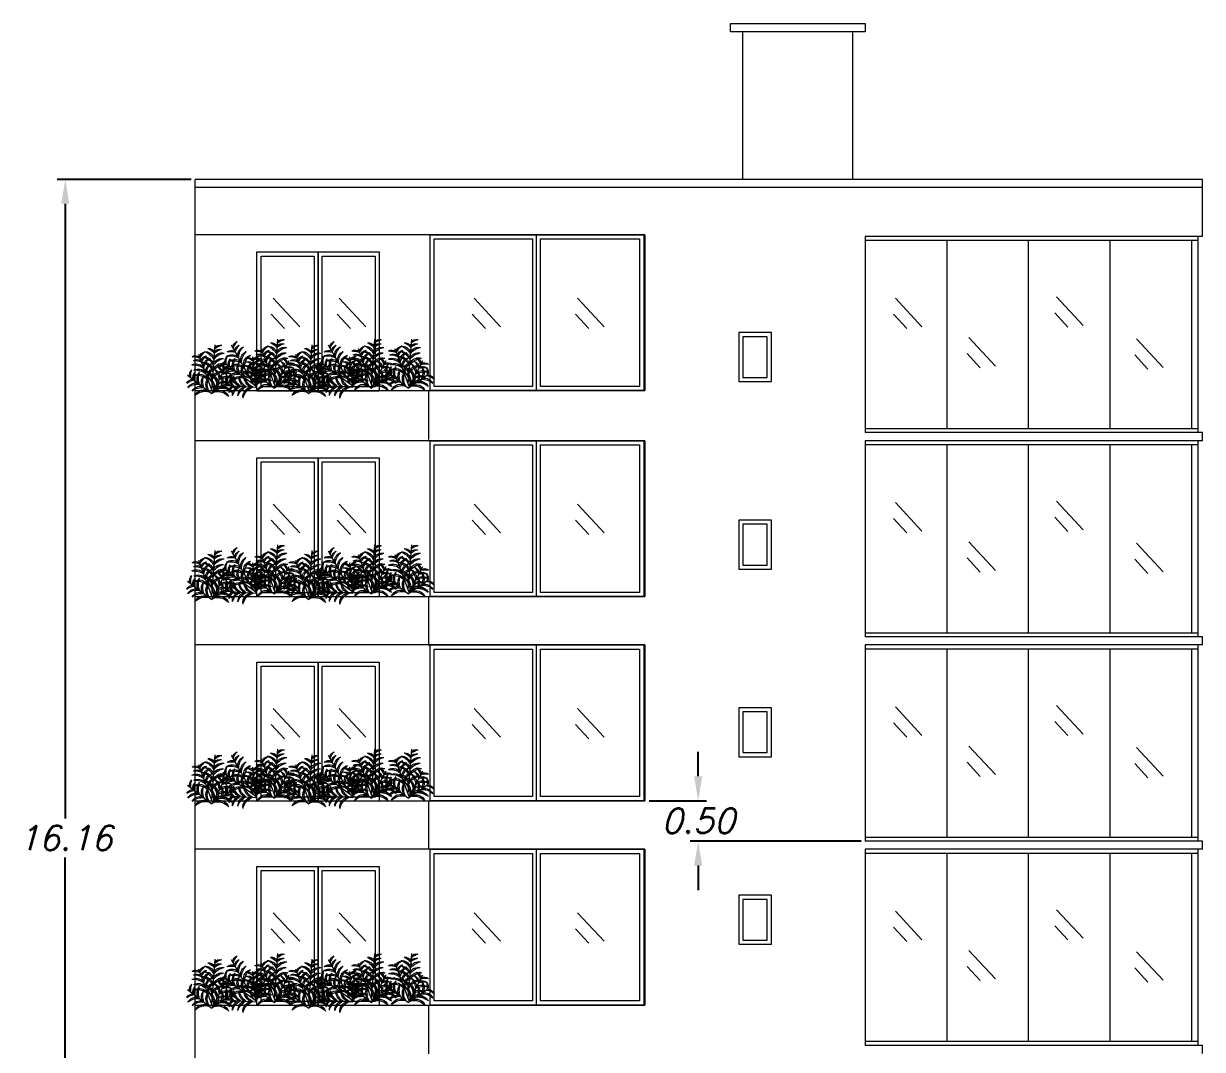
# Model space of a CAD drawing. Header units: millimetres. Extents: x 94 to 362, y 157 to 221.
# Drawn here: x 279.34 to 293.8, y 169.49 to 182.07 of the extents above; entities that cross this region are included whole.
import ezdxf

# ---------------------------------------------------------------- set-up
doc = ezdxf.new("R2010")
doc.units = ezdxf.units.MM
doc.layers.get('0').update_dxf_attribs({"lineweight": 9})
doc.layers.get('Defpoints').update_dxf_attribs({"lineweight": 9})
doc.layers.add('ARBOL', color=3, linetype='Continuous', lineweight=9)
doc.layers.add('BARDA PERIMETRAL', color=5, linetype='Continuous', lineweight=9)
doc.styles.get("Standard").update_dxf_attribs({"font": 'romans.shx', "oblique": 15})
doc.dimstyles.get("Standard").update_dxf_attribs({"dimtxt": 0.3, "dimasz": 0.3, "dimexe": 0.1, "dimexo": 0.05, "dimgap": 0.09, "dimtad": 0, "dimtih": 1, "dimtoh": 1, "dimzin": 0, "dimdsep": 46, "dimtxsty": 'Standard', "dimcen": 0.09, "dimadec": 0, "dimazin": 0, "dimtfac": 1, "dimtofl": 0, "dimtmove": 0, "dimatfit": 3, "dimfxl": 1, "dimtolj": 1, "dimtzin": 0, "dimarcsym": 0})

# ---------------------------------------------------------------- blocks, each defined once
blk = doc.blocks.new('arbusto02')
at = {"layer": 'ARBOL', "linetype": 'ByBlock'}
for p, q in [((-0.048, 0.801), (0.007, 0.065)), ((0.22, 0.644), (-0.01, 0.019)), ((-0.23, 0.444), (0, 0)), ((-0.319, 0.217), (0, 0)), ((0.397, 0.303), (0, 0))]:
    blk.add_line(p, q, dxfattribs=at)
for centre, radius, start, end in [((-0.132, 0.68), 0.115, 40.53, 103.8644), ((-0.216, 0.539), 0.26, 48.3163, 77.6194), ((-0.171, 0.507), 0.16, 29.4889, 99.6338), ((-0.248, 0.401), 0.268, 35.6112, 79.2766), ((-0.127, 0.612), 0.115, 40.53, 103.8644), ((-0.211, 0.471), 0.26, 48.3163, 77.6194), ((0.058, 0.626), 0.115, 84.6157, 147.9501), ((0.162, 0.498), 0.26, 110.8607, 140.1638), ((0.117, 0.528), 0.16, 88.8463, 158.9911), ((0.209, 0.435), 0.268, 109.2035, 152.8688), ((0.124, 0.437), 0.16, 88.8463, 158.9911), ((0.215, 0.344), 0.268, 109.2035, 152.8688), ((-0.128, 0.362), 0.268, 11.1933, 54.8587), ((-0.014, 0.427), 0.16, 5.071, 75.2158), ((-0.065, 0.41), 0.26, 23.8984, 53.2015), ((0.069, 0.505), 0.115, 16.1121, 79.4464), ((-0.042, 0.474), 0.26, 23.8984, 53.2015), ((0.093, 0.569), 0.115, 16.1121, 79.4464), ((0.309, 0.346), 0.26, 86.4427, 115.7458), ((0.268, 0.505), 0.115, 60.1978, 123.5321), ((-0.26, 0.3), 0.115, 63.6602, 126.9945), ((-0.281, 0.137), 0.26, 71.4465, 100.7496), ((-0.168, 0.338), 0.156, 7.666, 107.8746), ((-0.227, 0.251), 0.236, 25.9065, 87.4278), ((-0.095, 0.385), 0.115, 107.7459, 171.0802), ((0.051, 0.308), 0.26, 133.9908, 163.2939), ((-0.164, 0.416), 0.16, 29.4889, 99.6338), ((-0.241, 0.31), 0.268, 35.6112, 79.2766), ((-0.063, 0.325), 0.115, 107.7459, 171.0802), ((0.082, 0.248), 0.26, 133.9908, 163.2939), ((0.029, 0.258), 0.16, 111.9765, 182.1213), ((0.15, 0.208), 0.268, 132.3336, 175.999), ((-0.082, 0.272), 0.156, 343.248, 83.4567), ((-0.171, 0.217), 0.236, 1.4886, 63.0099), ((0.14, 0.361), 0.156, 80.6055, 180.8141), ((0.21, 0.283), 0.236, 101.0522, 162.5736), ((0.15, 0.235), 0.156, 80.6055, 180.8141), ((-0.046, 0.341), 0.16, 5.071, 75.2158), ((-0.159, 0.277), 0.268, 11.1933, 54.8587), ((0.22, 0.157), 0.236, 101.0522, 162.5736), ((0.27, 0.119), 0.268, 84.7855, 128.4509), ((0.226, 0.242), 0.16, 64.4284, 134.5732), ((0.302, 0.204), 0.268, 84.7855, 128.4509), ((0.257, 0.327), 0.16, 64.4284, 134.5732), ((0.285, 0.282), 0.26, 86.4427, 115.7458), ((0.244, 0.441), 0.115, 60.1978, 123.5321), ((0.25, 0.308), 0.115, 343.6602, 46.9945), ((0.086, 0.3), 0.26, 351.4465, 20.7496), ((-0.315, 0.101), 0.115, 92.1418, 155.4762), ((-0.256, -0.052), 0.26, 99.9281, 129.2312), ((-0.211, 0.255), 0.115, 136.2275, 199.5619), ((-0.227, 0.125), 0.16, 52.6191, 122.7639), ((-0.256, -0.003), 0.268, 58.7414, 102.4068), ((-0.046, 0.257), 0.26, 162.4725, 191.7756), ((-0.229, 0.239), 0.115, 63.6602, 126.9945), ((-0.25, 0.076), 0.26, 71.4465, 100.7496), ((-0.186, 0.044), 0.16, 52.6191, 122.7639), ((-0.097, 0.24), 0.16, 140.4581, 210.6029), ((0.033, 0.254), 0.268, 160.8153, 204.4806), ((-0.158, 0.212), 0.156, 7.666, 107.8746), ((-0.217, 0.125), 0.236, 25.9065, 87.4278), ((-0.022, 0.189), 0.16, 140.4581, 210.6029), ((0.108, 0.203), 0.268, 160.8153, 204.4806), ((0.048, 0.154), 0.156, 132.2173, 232.4259), ((0.071, 0.177), 0.16, 111.9765, 182.1213), ((0.153, 0.161), 0.236, 152.664, 214.1854), ((0.192, 0.127), 0.268, 132.3336, 175.999), ((0.116, 0.113), 0.156, 103.7356, 203.9443), ((0.211, 0.069), 0.236, 124.1824, 185.7037), ((-0.161, 0.152), 0.236, 329.0367, 30.558), ((-0.057, 0.151), 0.156, 310.7961, 51.0048), ((0.208, 0.165), 0.156, 56.1875, 156.3962), ((0.24, 0.066), 0.236, 76.6343, 138.1556), ((0.011, 0.19), 0.16, 332.6191, 42.7639), ((-0.119, 0.197), 0.268, 338.7414, 22.4068), ((0.083, 0.246), 0.16, 332.6191, 42.7639), ((-0.047, 0.252), 0.268, 338.7414, 22.4068), ((0.032, 0.259), 0.26, 351.4465, 20.7496), ((0.196, 0.267), 0.115, 343.6602, 46.9945), ((0.258, -0.038), 0.26, 53.9908, 83.2939), ((0.309, 0.119), 0.115, 27.7459, 91.0802), ((-0.259, 0.001), 0.16, 81.1007, 151.2455), ((-0.224, -0.124), 0.268, 87.223, 130.8884), ((-0.184, -0.05), 0.16, 81.1007, 151.2455), ((-0.149, -0.176), 0.268, 87.223, 130.8884), ((-0.214, -0.083), 0.268, 58.7414, 102.4068), ((-0.125, -0.102), 0.156, 59.2778, 159.4864), ((-0.093, -0.201), 0.236, 77.5183, 139.0396), ((-0.159, -0.029), 0.156, 30.7961, 131.0048), ((-0.178, -0.133), 0.236, 49.0367, 110.558), ((0.104, -0.196), 0.236, 44.1824, 105.7037), ((0.131, -0.094), 0.156, 23.7356, 123.9443), ((0.158, -0.167), 0.268, 52.3336, 95.999), ((0.187, -0.039), 0.16, 31.9765, 102.1213), ((0.231, -0.112), 0.268, 52.3336, 95.999), ((0.259, 0.016), 0.16, 31.9765, 102.1213)]:
    blk.add_arc(centre, radius, start, end, dxfattribs=at)
blk = doc.blocks.new('*D37')
at = {"layer": 'Defpoints', "color": 0, "lineweight": -2, "transparency": 16777216}
for p, q in [((281.395, 180.155), (279.753, 180.155)), ((279.853, 179.855), (279.853, 172.318)), ((279.853, 164.3), (279.853, 171.838)), ((281.395, 164), (279.753, 164))]:
    blk.add_line(p, q, dxfattribs=at)
at = {"layer": 'Defpoints', "color": 0, "transparency": 16777216}
for p in [(279.853, 180.155), (281.445, 180.155), (281.445, 164)]:
    blk.add_point(p, dxfattribs=at)
for points in [[(279.803, 179.855), (279.903, 179.855), (279.853, 180.155)], [(279.803, 164.3), (279.903, 164.3), (279.853, 164)]]:
    blk.add_solid(points, dxfattribs=at)
at = {"layer": 'Defpoints', "color": 0, "transparency": 16777216, "insert": (279.853, 172.078), "char_height": 0.3, "attachment_point": 5}
blk.add_mtext('\\A1;16.16', dxfattribs=at)
blk = doc.blocks.new('*D68')
at = {"layer": 'Defpoints', "color": 0, "lineweight": -2, "transparency": 16777216}
for p, q in [((287.613, 172.835), (287.613, 173.135)), ((287.01, 172.535), (287.713, 172.535)), ((289.61, 172.04), (287.513, 172.04)), ((287.613, 171.74), (287.613, 171.44))]:
    blk.add_line(p, q, dxfattribs=at)
at = {"layer": 'Defpoints', "color": 0, "transparency": 16777216}
for p in [(286.96, 172.535), (287.613, 172.535), (289.66, 172.04)]:
    blk.add_point(p, dxfattribs=at)
for points in [[(287.563, 172.835), (287.663, 172.835), (287.613, 172.535)], [(287.563, 171.74), (287.663, 171.74), (287.613, 172.04)]]:
    blk.add_solid(points, dxfattribs=at)
at = {"layer": 'Defpoints', "color": 0, "transparency": 16777216, "insert": (287.613, 172.288), "char_height": 0.3, "attachment_point": 5}
blk.add_mtext('\\A1;0.50', dxfattribs=at)

msp = doc.modelspace()

# ---------------------------------------------------------------- linework, layer by layer
for p, q in [((288.16, 180.155), (288.16, 181.965)), ((289.51, 180.155), (289.51, 181.965)), ((281.445, 164), (281.445, 180.155)), ((293.795, 180.155), (281.445, 180.155)), ((293.795, 179.555), (293.795, 180.155)), ((293.795, 180.055), (281.445, 180.055)), ((293.795, 179.455), (293.795, 179.555)), ((286.96, 179.475), (281.445, 179.475)), ((285.581, 179.425), (285.581, 177.615)), ((285.631, 177.565), (285.631, 179.475)), ((286.96, 179.475), (286.96, 177.565)), ((293.795, 179.455), (289.66, 179.455)), ((289.66, 179.455), (289.66, 177.05)), ((293.745, 179.405), (289.66, 179.405)), ((290.66, 179.405), (290.66, 177.1)), ((291.66, 179.405), (291.66, 177.1)), ((292.66, 179.405), (292.66, 177.1)), ((293.66, 179.405), (293.66, 177.1)), ((293.745, 177.1), (293.745, 179.455)), ((281.445, 177.565), (286.96, 177.565)), ((281.445, 176.965), (281.445, 177.565)), ((284.31, 176.965), (284.31, 177.565)), ((293.745, 177.05), (293.745, 177.1)), ((286.96, 176.95), (281.445, 176.95)), ((285.631, 175.04), (285.631, 176.95)), ((286.96, 176.95), (286.96, 175.04)), ((293.795, 177.05), (289.66, 177.05)), ((293.795, 176.95), (289.66, 176.95)), ((289.66, 176.95), (289.66, 174.545)), ((293.745, 174.595), (293.745, 176.95)), ((293.795, 176.95), (293.795, 177.05)), ((285.581, 176.9), (285.581, 175.09)), ((293.745, 176.9), (289.66, 176.9)), ((290.66, 176.9), (290.66, 174.595)), ((291.66, 176.9), (291.66, 174.595)), ((292.66, 176.9), (292.66, 174.595)), ((293.66, 176.9), (293.66, 174.595)), ((281.445, 175.04), (286.96, 175.04)), ((281.445, 174.44), (281.445, 175.04)), ((284.31, 174.44), (284.31, 175.04)), ((293.795, 174.545), (289.66, 174.545)), ((293.745, 174.545), (293.745, 174.595)), ((293.795, 174.445), (293.795, 174.545)), ((286.96, 174.445), (281.445, 174.445)), ((285.581, 174.395), (285.581, 172.585)), ((285.631, 172.535), (285.631, 174.445)), ((286.96, 174.445), (286.96, 172.535)), ((293.795, 174.445), (289.66, 174.445)), ((289.66, 174.445), (289.66, 172.04)), ((293.745, 174.395), (289.66, 174.395)), ((290.66, 174.395), (290.66, 172.09)), ((291.66, 174.395), (291.66, 172.09)), ((292.66, 174.395), (292.66, 172.09)), ((293.66, 174.395), (293.66, 172.09)), ((293.745, 172.09), (293.745, 174.445)), ((281.445, 172.535), (286.96, 172.535)), ((281.445, 171.935), (281.445, 172.535)), ((284.31, 171.935), (284.31, 172.535)), ((293.795, 172.04), (289.66, 172.04)), ((293.745, 172.04), (293.745, 172.09)), ((293.795, 171.94), (293.795, 172.04)), ((286.96, 171.94), (281.445, 171.94)), ((285.581, 171.89), (285.581, 170.08)), ((285.631, 170.03), (285.631, 171.94)), ((286.96, 171.94), (286.96, 170.03)), ((293.795, 171.94), (289.66, 171.94)), ((289.66, 171.94), (289.66, 169.535)), ((293.745, 171.89), (289.66, 171.89)), ((290.66, 171.89), (290.66, 169.585)), ((291.66, 171.89), (291.66, 169.585)), ((292.66, 171.89), (292.66, 169.585)), ((293.66, 171.89), (293.66, 169.585)), ((293.745, 169.585), (293.745, 171.94)), ((281.445, 170.03), (286.96, 170.03)), ((281.445, 169.43), (281.445, 170.03)), ((284.31, 169.43), (284.31, 170.03)), ((293.745, 169.535), (293.745, 169.585)), ((293.795, 169.535), (289.66, 169.535)), ((293.795, 169.435), (293.795, 169.535))]:
    msp.add_line(p, q)
at = {"color": 4}
for p, q in [((282.403, 178.696), (282.728, 178.346)), ((283.212, 178.696), (283.537, 178.346)), ((284.866, 178.696), (285.191, 178.346)), ((286.134, 178.696), (286.459, 178.346)), ((290.031, 178.696), (290.356, 178.346)), ((292.008, 178.713), (292.333, 178.363)), ((282.379, 178.5), (282.542, 178.325)), ((283.188, 178.5), (283.351, 178.325)), ((284.842, 178.5), (285.005, 178.325)), ((286.11, 178.5), (286.273, 178.325)), ((290.007, 178.5), (290.17, 178.325)), ((291.984, 178.518), (292.147, 178.343)), ((290.933, 178.215), (291.258, 177.865)), ((292.988, 178.198), (293.313, 177.848)), ((290.91, 178.019), (291.072, 177.844)), ((292.965, 178.002), (293.127, 177.827)), ((290.031, 176.191), (290.356, 175.841)), ((292.008, 176.208), (292.333, 175.858)), ((282.403, 176.171), (282.728, 175.821)), ((283.212, 176.171), (283.537, 175.821)), ((284.866, 176.171), (285.191, 175.821)), ((286.134, 176.171), (286.459, 175.821)), ((282.379, 175.975), (282.542, 175.8)), ((283.188, 175.975), (283.351, 175.8)), ((284.842, 175.975), (285.005, 175.8)), ((286.11, 175.975), (286.273, 175.8)), ((290.007, 175.995), (290.17, 175.82)), ((291.984, 176.013), (292.147, 175.838)), ((290.933, 175.71), (291.258, 175.36)), ((292.988, 175.693), (293.313, 175.343)), ((290.91, 175.514), (291.072, 175.339)), ((292.965, 175.497), (293.127, 175.322)), ((282.403, 173.666), (282.728, 173.316)), ((283.212, 173.666), (283.537, 173.316)), ((284.866, 173.666), (285.191, 173.316)), ((286.134, 173.666), (286.459, 173.316)), ((290.031, 173.686), (290.356, 173.336)), ((292.008, 173.703), (292.333, 173.353)), ((282.379, 173.47), (282.542, 173.295)), ((283.188, 173.47), (283.351, 173.295)), ((284.842, 173.47), (285.005, 173.295)), ((286.11, 173.47), (286.273, 173.295)), ((290.007, 173.49), (290.17, 173.315)), ((291.984, 173.508), (292.147, 173.333)), ((290.933, 173.205), (291.258, 172.855)), ((292.988, 173.188), (293.313, 172.838)), ((290.91, 173.009), (291.072, 172.834)), ((292.965, 172.992), (293.127, 172.817)), ((282.403, 171.161), (282.728, 170.811)), ((283.212, 171.161), (283.537, 170.811)), ((284.866, 171.161), (285.191, 170.811)), ((286.134, 171.161), (286.459, 170.811)), ((290.031, 171.181), (290.356, 170.831)), ((292.008, 171.198), (292.333, 170.848)), ((290.007, 170.985), (290.17, 170.81)), ((291.984, 171.003), (292.147, 170.828)), ((282.379, 170.965), (282.542, 170.79)), ((283.188, 170.965), (283.351, 170.79)), ((284.842, 170.965), (285.005, 170.79)), ((286.11, 170.965), (286.273, 170.79)), ((290.933, 170.7), (291.258, 170.35)), ((292.988, 170.683), (293.313, 170.333)), ((290.91, 170.504), (291.072, 170.329)), ((292.965, 170.487), (293.127, 170.312))]:
    msp.add_line(p, q, dxfattribs=at)
for points in [[(288.01, 182.065), (289.66, 182.065), (289.66, 181.965), (288.01, 181.965)], [(284.326, 179.475), (286.945, 179.475), (286.945, 177.565), (284.326, 177.565)], [(284.376, 179.425), (285.581, 179.425), (285.581, 177.615), (284.376, 177.615)], [(285.681, 179.425), (286.895, 179.425), (286.895, 177.615), (285.681, 177.615)], [(282.953, 177.559), (282.203, 177.559), (282.203, 179.265), (282.953, 179.265)], [(283.703, 177.559), (282.953, 177.559), (282.953, 179.265), (283.703, 179.265)], [(282.903, 177.609), (282.253, 177.609), (282.253, 179.215), (282.903, 179.215)], [(283.653, 177.609), (283.003, 177.609), (283.003, 179.215), (283.653, 179.215)], [(288.51, 178.275), (288.11, 178.275), (288.11, 177.675), (288.51, 177.675)], [(288.46, 178.225), (288.16, 178.225), (288.16, 177.725), (288.46, 177.725)], [(284.326, 176.95), (286.945, 176.95), (286.945, 175.04), (284.326, 175.04)], [(284.376, 176.9), (285.581, 176.9), (285.581, 175.09), (284.376, 175.09)], [(285.681, 176.9), (286.895, 176.9), (286.895, 175.09), (285.681, 175.09)], [(282.953, 175.034), (282.203, 175.034), (282.203, 176.74), (282.953, 176.74)], [(282.903, 175.084), (282.253, 175.084), (282.253, 176.69), (282.903, 176.69)], [(283.703, 175.034), (282.953, 175.034), (282.953, 176.74), (283.703, 176.74)], [(283.653, 175.084), (283.003, 175.084), (283.003, 176.69), (283.653, 176.69)], [(288.51, 175.975), (288.11, 175.975), (288.11, 175.375), (288.51, 175.375)], [(288.46, 175.925), (288.16, 175.925), (288.16, 175.425), (288.46, 175.425)], [(284.326, 174.445), (286.945, 174.445), (286.945, 172.535), (284.326, 172.535)], [(284.376, 174.395), (285.581, 174.395), (285.581, 172.585), (284.376, 172.585)], [(285.681, 174.395), (286.895, 174.395), (286.895, 172.585), (285.681, 172.585)], [(282.953, 172.529), (282.203, 172.529), (282.203, 174.235), (282.953, 174.235)], [(282.903, 172.579), (282.253, 172.579), (282.253, 174.185), (282.903, 174.185)], [(283.703, 172.529), (282.953, 172.529), (282.953, 174.235), (283.703, 174.235)], [(283.653, 172.579), (283.003, 172.579), (283.003, 174.185), (283.653, 174.185)], [(288.51, 173.675), (288.11, 173.675), (288.11, 173.075), (288.51, 173.075)], [(288.46, 173.625), (288.16, 173.625), (288.16, 173.125), (288.46, 173.125)], [(284.326, 171.94), (286.945, 171.94), (286.945, 170.03), (284.326, 170.03)], [(284.376, 171.89), (285.581, 171.89), (285.581, 170.08), (284.376, 170.08)], [(285.681, 171.89), (286.895, 171.89), (286.895, 170.08), (285.681, 170.08)], [(282.953, 170.024), (282.203, 170.024), (282.203, 171.73), (282.953, 171.73)], [(283.703, 170.024), (282.953, 170.024), (282.953, 171.73), (283.703, 171.73)], [(282.903, 170.074), (282.253, 170.074), (282.253, 171.68), (282.903, 171.68)], [(283.653, 170.074), (283.003, 170.074), (283.003, 171.68), (283.653, 171.68)], [(288.51, 171.375), (288.11, 171.375), (288.11, 170.775), (288.51, 170.775)], [(288.46, 171.325), (288.16, 171.325), (288.16, 170.825), (288.46, 170.825)]]:
    msp.add_lwpolyline(points, close=True)
for points in [[(289.66, 177.1), (293.745, 177.1)], [(289.66, 174.595), (293.745, 174.595)], [(289.66, 172.09), (293.745, 172.09)], [(289.66, 169.585), (293.745, 169.585)]]:
    msp.add_lwpolyline(points)

# ---------------------------------------------------------------- block references
at = {"layer": 'BARDA PERIMETRAL', "linetype": 'Continuous', "xscale": -0.75, "yscale": 0.75, "zscale": 0.75, "rotation": 33.69006752597306}
for p in [(282.191, 177.605), (283.379, 177.605), (282.191, 175.08), (283.379, 175.08), (282.191, 172.575), (283.379, 172.575), (282.191, 170.07), (283.379, 170.07)]:
    msp.add_blockref('arbusto02', p, dxfattribs=at)
at = {"layer": 'BARDA PERIMETRAL', "linetype": 'Continuous', "xscale": -0.75, "yscale": 0.75, "zscale": 0.75}
for p in [(281.651, 177.527), (282.42, 177.596), (282.839, 177.527), (283.609, 177.596), (284.06, 177.596), (282.42, 175.071), (283.609, 175.071), (284.06, 175.071), (281.651, 175.002), (282.839, 175.002), (282.42, 172.566), (283.609, 172.566), (284.06, 172.566), (281.651, 172.497), (282.839, 172.497), (281.651, 169.992), (282.42, 170.061), (282.839, 169.992), (283.609, 170.061), (284.06, 170.061)]:
    msp.add_blockref('arbusto02', p, dxfattribs=at)

# ---------------------------------------------------------------- dimensions: what is measured, and where the dimension line sits
at = {"layer": 'Defpoints'}
for base, p1, p2, picture, middle in [((279.853027206, 180.155337557), (281.445277811, 164.000337557), (281.445277811, 180.155337557), '*D37', (279.853027206, 172.077837557)), ((287.613379237, 172.535337557), (289.659743905, 172.040337557), (286.959743905, 172.535337557), '*D68', (287.613379237, 172.287837557))]:
    dim = msp.add_linear_dim(base=base, p1=p1, p2=p2, angle=90, dimstyle='Standard', dxfattribs=at)
    dim.commit()
    dim.dimension.update_dxf_attribs({"geometry": picture, "text_midpoint": middle})

doc.saveas('drawing.dxf')
